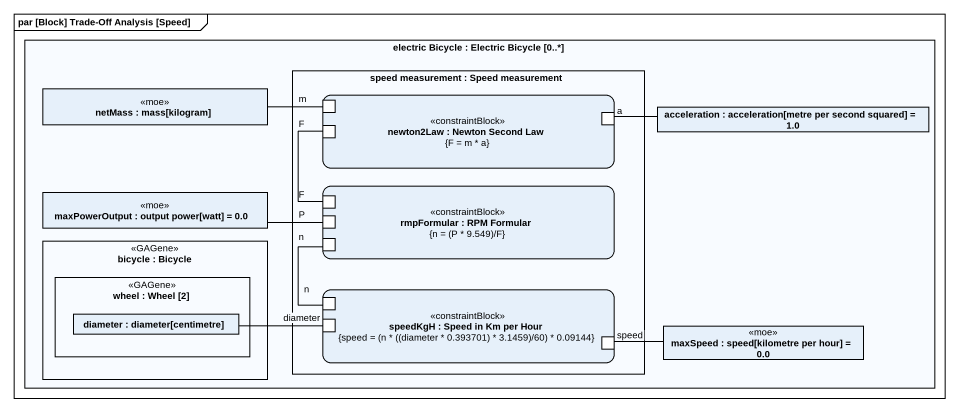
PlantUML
@startuml
mainframe par [Block] Trade-Off Analysis [Speed]
rectangle "electric Bicycle : Electric Bicycle [0..*]" as electric_Bicycle {
  rectangle "netMass : mass[kilogram]" as netMass <<moe>>
  rectangle "speed measurement : Speed measurement" as speed_measurement {
    rectangle "newton2Law : Newton Second Law\n{F = m * a}" as newton2Law <<constraintBlock>> {
      port m
      port F
      port a
    }
    rectangle "rmpFormular : RPM Formular\n{n = (P * 9.549)/F}" as rmpFormular <<constraintBlock>> {
      port P
      port "F" as F_2
      port n
    }
    rectangle "speedKgH : Speed in Km per Hour\n{speed = (n * ((diameter * 0.393701) * 3.1459)/60) * 0.09144}" as speedKgH <<constraintBlock>> {
      port "diameter" as diameter_2
      port "n" as n_2
      port speed
    }
  }
  rectangle "acceleration : acceleration[metre per second squared] = 1.0" as acceleration
  rectangle "maxPowerOutput : output power[watt] = 0.0" as maxPowerOutput <<moe>>
  rectangle "bicycle : Bicycle" as bicycle <<GAGene>> {
    rectangle "wheel : Wheel [2]" as wheel <<GAGene>> {
      rectangle "diameter : diameter[centimetre]" as diameter
    }
  }
  rectangle "maxSpeed : speed[kilometre per hour] = 0.0" as maxSpeed <<moe>>
}
m -left- netMass
F -- F_2
acceleration -left- a
maxPowerOutput -right- P
n -- n_2
diameter_2 -left- diameter
speed -right- maxSpeed
@enduml
